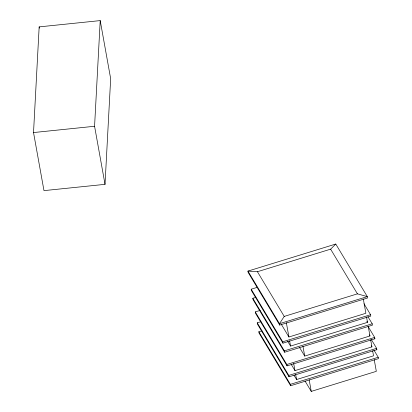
<?xml version="1.0" encoding="UTF-8"?>
<svg xmlns="http://www.w3.org/2000/svg" width="412" height="412" viewBox="0 0 412 412"><rect width="100%" height="100%" fill="white"/><g stroke="black" fill="none" stroke-linecap="round" stroke-linejoin="round"><path stroke-width="0.62" d="M33.526 132.556L39.166 26.883L100.214 20.6L110.663 78.671L105.024 184.344L43.976 190.627L33.526 132.556L94.575 126.268L100.214 20.6M335.775 244.038L330.625 249.162L257.428 271.729L247.931 271.111L279.47 323.698L367.313 296.619L357.425 293.849L284.228 316.411L279.47 323.698L279.717 325.073L367.561 297.994L367.313 296.619L335.775 244.038L247.931 271.111L248.178 272.487L279.717 325.073M363.997 303.762L370.568 314.716L370.815 316.086L282.972 343.165L251.433 290.578L251.186 289.209L257.33 287.313M367.931 316.673L372.201 323.796L372.448 325.166L284.61 352.245L253.066 299.658L252.819 298.288L255.893 297.34M368.081 326.459L374.652 337.413L374.899 338.782L287.056 365.861L255.517 313.274L255.27 311.905L260.183 310.391M371.361 339.57L376.619 348.336L376.867 349.706L289.023 376.784L257.485 324.198L257.237 322.823L260.92 321.69M373.957 350.149L378.226 357.271L378.474 358.641L290.63 385.72L259.091 333.133L258.844 331.763L261.914 330.815M281.375 324.414L288.92 336.99L365.877 313.269L363.317 299.024M251.186 289.209L282.725 341.79L370.568 314.716M287.602 341.146L290.553 346.07L367.509 322.349L366.551 317.013M252.819 298.288L284.362 350.869L372.201 323.796M299.467 347.331L304.715 356.076L369.961 335.965L368.199 326.17M255.27 311.905L286.809 364.486L374.652 337.413M291.361 364.594L294.971 370.609L371.928 346.889L370.64 339.725M257.237 322.823L288.776 375.409L376.619 348.336M293.952 375.172L296.578 379.545L373.535 355.824L372.628 350.782M258.844 331.763L290.383 384.344L378.226 357.271M305.024 381.012L311.256 391.4L376.326 371.341L374.225 359.655M330.625 249.162L357.425 293.849M366.855 321.252L367.509 322.349M374.24 337.691L374.899 338.782M369.307 334.874L369.961 335.965M376.207 348.609L376.867 349.706M371.269 345.792L371.928 346.889M257.428 271.729L284.228 316.411M309.149 379.715L311.256 391.4M302.949 346.281L304.715 356.076M286.355 322.745L288.92 336.99M289.595 340.734L290.553 346.07M293.679 363.446L294.971 370.609M295.672 374.503L296.578 379.545M282.725 341.79L282.972 343.165M284.362 350.869L284.61 352.245M286.809 364.486L287.056 365.861M288.776 375.409L289.023 376.784M290.383 384.344L290.63 385.72M94.575 126.268L105.024 184.344M39.166 26.883L39.398 28.15"/></g></svg>
